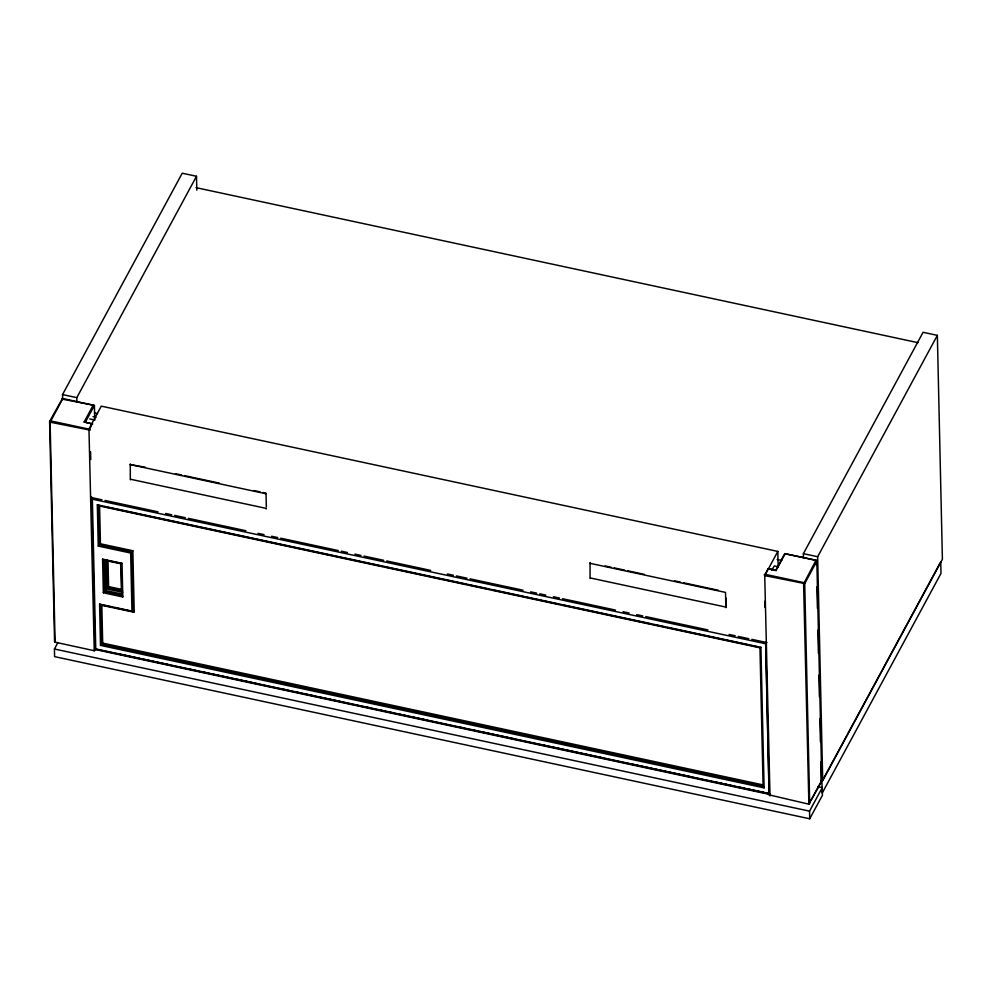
<?xml version="1.0" encoding="UTF-8"?>
<svg xmlns="http://www.w3.org/2000/svg" width="992" height="992" viewBox="0 0 992 992"><rect width="100%" height="100%" fill="white"/><g stroke="black" fill="none" stroke-linecap="round" stroke-linejoin="round"><path stroke-width="1.49" d="M811.022 800.222L821.004 781.758L820.868 761.856M62.645 399.218L62.546 394.58L182.23 173.216L196.49 176.278L196.813 190.179M94.724 419.38L94.414 405.43L62.508 398.437L49.6 421.426L54.56 641.44L55.391 642.382L54.56 641.44M76.905 402.281L76.806 397.643L196.49 176.278M93.285 405.046L84.134 421.984L92.541 423.944L84.134 421.984L85.548 421.836L94.414 405.43M88.871 429.102L101.283 406.15L777.827 551.416L778.174 566.692M92.231 423.72L88.995 430.503L94.265 650.727L95.058 650.144L91.599 496.756M145.353 467.232L129.977 464.541L265.744 493.694M130.312 479.818L130.274 463.996M817.706 786.668L822.256 787.636L822.418 795.274L809.72 818.784L54.597 656.642L54.424 649.004L57.958 642.481M107 587.76L103.342 592.77L122.785 596.948L122.028 563.332L102.585 559.153L103.342 592.77M122.785 596.948L121.731 593.972L122.611 592.336L106.417 588.864L105.76 559.835M266.079 508.97L266.377 508.425L130.609 479.272M590.091 578.534L590.042 562.712L589.744 563.258L725.512 592.41L725.859 607.687L725.946 597.978M765.415 574.368L777.827 551.416M771.689 570.078L774.405 565.924L778.286 566.767M768.279 569.036L775.868 570.053L784.734 553.66L816.007 560.22L816.838 561.162L821.798 781.175L808.889 804.177L769.184 794.89L765.75 643.052M785.23 553.61L776.066 570.561L774.752 570.425M803.495 558.298L803.396 553.66L923.081 332.295L937.353 335.358L942.4 559.252L822.703 780.617L817.656 556.723L937.353 335.358M809.72 818.784L809.546 811.146L822.256 787.636M100.44 543.79L98.258 546.071L130.659 553.028L132.841 550.746L100.44 543.79L99.584 505.598L97.328 504.816L98.258 546.071M106.417 588.864L108.587 586.582L108.004 560.616M100.502 645.383L99.572 604.128L101.816 604.909L102.684 643.101L100.502 645.383L764.088 787.859L760.914 647.305L97.328 504.816M821.004 781.758L821.798 781.175L821.277 780.456M102.585 559.153L103.937 560.17L121.086 563.853L122.028 563.332M95.753 648.917L92.368 499.187L765.675 643.758L769.048 793.488L95.753 648.917L94.798 649.425L770.462 794.629M98.84 649.698L97.848 649.785M132.841 550.746L134.218 611.866L133.312 612.089L131.961 551.874L99.56 544.906L98.679 505.821L759.971 647.813L760.914 647.305M61.715 399.02L92.913 405.108M93.955 650.516L95.058 650.144M808.579 803.954L809.683 803.582L804.723 583.569L816.838 561.162L816.007 560.22L803.607 583.941L808.889 804.177M104.83 559.947L103.937 560.17L104.644 591.616L121.793 595.299L121.036 563.419L104.83 559.947L105.524 590.5L121.731 593.972M196.007 187.649L918.046 342.686M62.546 394.58L76.806 397.643M803.396 553.66L817.656 556.723M784.734 553.66L816.317 560.443L816.428 565.093M94.476 412.92L97.514 413.565M777.158 559.5L781.696 560.48M93.062 416.665L96.088 417.31M89.764 418.922L94.947 420.038M175.522 473.705L181.561 475.007M184.574 475.652L219.269 483.104M253.964 490.556L260.003 491.846M263.016 492.491L266.03 493.148L266.34 506.9M605.132 565.948L611.159 567.25M614.184 567.895L624.737 570.164M627.762 570.809L644.354 574.38M674.523 580.853L680.562 582.155M683.575 582.8L718.27 590.252M590.389 577.989L726.156 607.141M91.376 497.538L101.978 499.819M105.003 500.464L158.026 511.847M165.602 513.472L171.653 514.774M174.691 515.431L185.293 517.7M188.319 518.357L245.88 530.72M257.994 533.324L264.058 534.614M271.634 536.25L277.698 537.552M280.724 538.197L338.284 550.56M341.31 551.205L347.374 552.507M354.95 554.131L361.001 555.433M364.039 556.09L383.73 560.319M386.756 560.964L430.689 570.4M447.342 573.971L453.406 575.273M456.432 575.93L467.046 578.2M470.072 578.857L523.094 590.24M530.658 591.864L536.722 593.166M539.747 593.811L545.811 595.113M553.387 596.738L559.438 598.04M562.476 598.697L615.486 610.08M623.063 611.704L629.126 613.006M636.703 614.631L642.754 615.933M645.792 616.59L707.891 629.92M729.095 634.471L735.159 635.773M738.184 636.43L748.786 638.699M751.824 639.356L766.965 642.605M104.123 506.577L193.477 525.76M196.515 526.405L207.117 528.686M210.143 529.331L290.408 546.567M293.446 547.224L382.8 566.407M385.826 567.064L466.104 584.3M469.129 584.945L488.82 589.174M491.846 589.818L558.484 604.128M561.522 604.785L650.876 623.968M653.902 624.625L664.504 626.894M667.542 627.552L747.807 644.788M750.832 645.432L758.409 647.057M108.587 586.582L121.545 589.372L122.549 591.009L107.297 587.735L106.652 559.562M99.572 604.128L131.973 611.084L133.312 612.089L100.911 605.132L101.792 644.217L763.096 786.21L764.088 787.859M101.816 604.909L112.133 607.116M115.072 607.749L134.218 611.866M102.684 643.101L763.022 784.895L763.096 786.21L759.971 647.813M120.02 654.249L126.083 655.551M129.109 656.196L139.698 658.477M142.724 659.122L168.442 664.64M189.621 669.191L195.672 670.493M203.248 672.117L209.3 673.419M212.325 674.064L231.992 678.292M235.017 678.937L256.196 683.488M281.926 689.006L287.978 690.308M295.542 691.932L301.593 693.234M304.618 693.879L315.208 696.161M318.234 696.806L343.951 702.336M365.143 706.874L371.194 708.176M378.758 709.801L384.809 711.103M387.835 711.748L393.886 713.05M396.912 713.707L407.501 715.976M410.527 716.621L427.18 720.204M457.436 726.702L463.487 727.992M471.051 729.616L477.102 730.918M480.128 731.575L514.935 739.04M540.652 744.57L546.704 745.86M549.729 746.517L560.319 748.786M563.344 749.444L569.396 750.733M572.421 751.39L602.69 757.888M632.946 764.386L638.997 765.688M642.022 766.332L652.612 768.602M655.638 769.259L690.444 776.724M716.162 782.254L722.213 783.556M725.239 784.201L731.29 785.503M738.866 787.127L744.918 788.429M747.943 789.074L769.122 793.625M96.261 649.326L769.78 793.947M94.265 650.727L55.081 642.159L50.108 422.158L62.818 398.648M54.424 649.004L809.546 811.146M769.184 794.89L770.003 795.82L764.733 575.596L767.969 568.825L775.868 570.053M85.548 421.836L86.056 422.555M816.912 586.78L817.408 608.468M817.892 630.168L818.412 653.406M818.908 675.093L819.392 696.781M819.888 718.481L820.409 741.718M764.807 601.214L764.956 607.414M130.659 553.028L131.973 611.084M120.962 563.394L121.545 589.372M106.38 560.269L106.652 572.483M90.594 451.819L90.768 459.569M91.785 515.952L92.132 531.29M92.789 560.443L93.136 575.782M93.756 603.409L94.104 618.748M940.738 561.832L821.934 781.56L822.194 793.092L940.999 573.376L940.738 561.832M50.394 420.844L49.6 421.426L50.108 422.158L90.098 430.131L89.28 429.189L50.394 420.844M765.006 574.281L764.212 574.876L764.733 575.596L804.723 583.569L803.892 582.639L765.006 574.281"/></g></svg>
